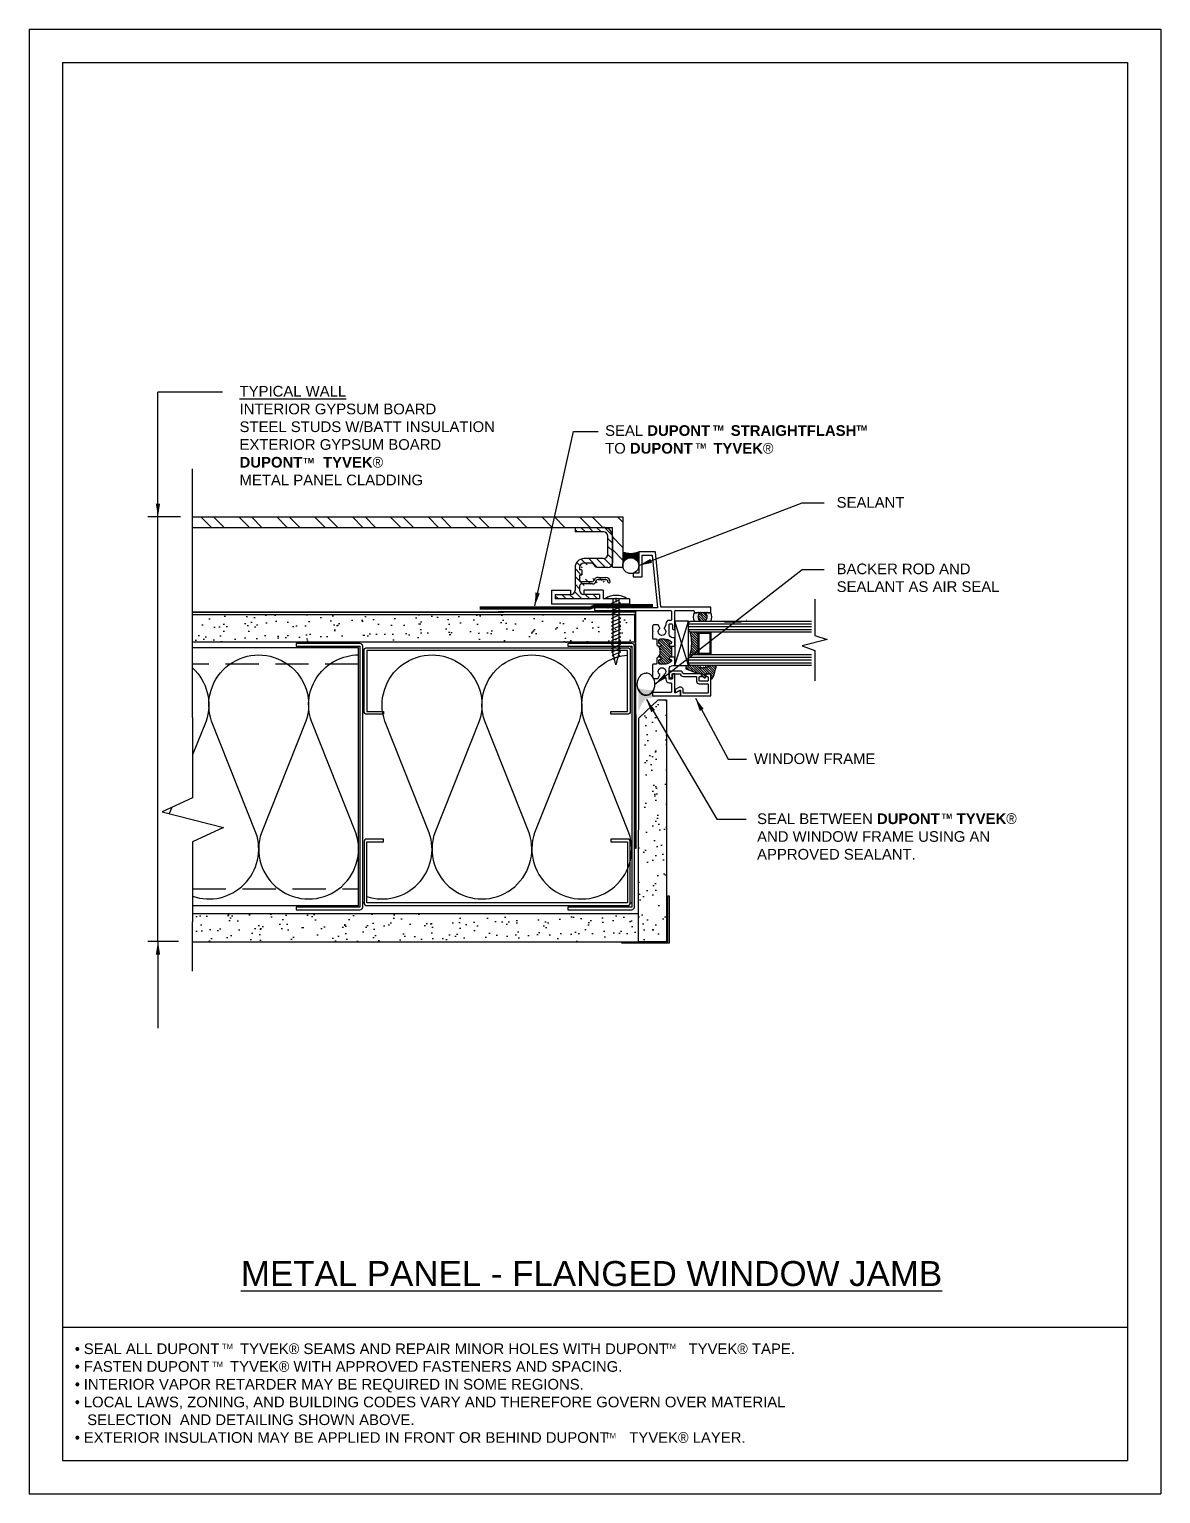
# Model space of a CAD drawing. Extents: x -129 to 26, y 0 to 100.
# Drawn here: x 0 to 25.5, y 0 to 33 of the extents above; entities that cross this region are included whole.
import ezdxf

# ---------------------------------------------------------------- set-up
doc = ezdxf.new("R2010")
doc.units = 0
doc.header["$LTSCALE"] = 1.5
doc.header["$MEASUREMENT"] = 0
doc.linetypes.add('CENTER', pattern=[2, 1.25, -0.25, 0.25, -0.25])
doc.linetypes.add('DASHED', pattern=[0.75, 0.5, -0.25])
doc.layers.get('0').update_dxf_attribs({"linetype": 'CONTINUOUS'})
doc.layers.get('DEFPOINTS').update_dxf_attribs({"linetype": 'CONTINUOUS'})
for name, color, linetype in [('8X11-TTB$0$B', 7, 'CONTINUOUS'), ('A-ANNO-TXT0', 252, 'CONTINUOUS'), ('A-BACKER_ROD', 252, 'CONTINUOUS'), ('A-GYP_BOARD', 252, 'CONTINUOUS'), ('A-METAL_STUD', 252, 'CONTINUOUS'), ('A-SEALANT', 252, 'CONTINUOUS'), ('A-WINDOW_FRAME', 252, 'CONTINUOUS'), ('CLADDING', 252, 'CONTINUOUS'), ('DUPONT_FLASHING', 251, 'CENTER'), ('HATCH', 252, 'CONTINUOUS'), ('INSULATION', 40, 'CONTINUOUS'), ('STRUCTURE', 252, 'CONTINUOUS'), ('TEXT', 7, 'CONTINUOUS'), ('TYVEK', 160, 'DASHED'), ('WINDOW', 252, 'CONTINUOUS')]:
    doc.layers.add(name, color=color, linetype=linetype)
doc.styles.add('DETAILS', font='sanss___.ttf', dxfattribs={"height": 1})
doc.dimstyles.new('TYVEKDETAILS', dxfattribs={"dimscale": 6, "dimtxt": 1.5, "dimasz": 0.1, "dimexe": 0.75, "dimexo": 0.75, "dimgap": 0.75, "dimtad": 0, "dimtih": 1, "dimtoh": 1, "dimdec": 4, "dimzin": 0, "dimtxsty": 'DETAILS', "dimcen": 0.0625, "dimazin": 3, "dimtfac": 1, "dimtdec": 4, "dimtofl": 0, "dimtmove": 0, "dimatfit": 3, "dimtolj": 1, "dimtzin": 0})
pattern_1 = [(315, (9.5477, 31.346103), (0.02762136, 0.02762136), [])]

# ---------------------------------------------------------------- blocks, each defined once
blk = doc.blocks.new('*X0')
at = {"color": 0}
for p, q in [((0.140625, 0.34375), (0.140625, 0.34375)), ((0.15625, 0.375), (0.15625, 0.375)), ((0.171875, 0.34375), (0.171875, 0.34375)), ((0.1875, 0.375), (0.1875, 0.375)), ((0.203125, 0.34375), (0.203125, 0.34375)), ((0.21875, 0.375), (0.21875, 0.375)), ((0.234375, 0.34375), (0.234375, 0.34375)), ((0.25, 0.375), (0.25, 0.375)), ((0.265625, 0.34375), (0.265625, 0.34375)), ((0.28125, 0.375), (0.28125, 0.375)), ((0.296875, 0.34375), (0.296875, 0.34375)), ((0.3125, 0.375), (0.3125, 0.375)), ((0.140625, 0.28125), (0.140625, 0.28125)), ((0.140625, 0.09375), (0.140625, 0.09375)), ((0.140625, 0.03125), (0.140625, 0.03125)), ((0.15625, 0.3125), (0.15625, 0.3125)), ((0.15625, 0.0625), (0.15625, 0.0625)), ((0.15625, 0), (0.15625, 0)), ((0.171875, 0.03125), (0.171875, 0.03125)), ((0.1875, 0.3125), (0.1875, 0.3125)), ((0.1875, 0.0625), (0.1875, 0.0625)), ((0.1875, 0), (0.1875, 0)), ((0.203125, 0.03125), (0.203125, 0.03125)), ((0.21875, 0.3125), (0.21875, 0.3125)), ((0.21875, 0.0625), (0.21875, 0.0625)), ((0.21875, 0), (0.21875, 0)), ((0.234375, 0.03125), (0.234375, 0.03125)), ((0.25, 0.3125), (0.25, 0.3125)), ((0.25, 0.0625), (0.25, 0.0625)), ((0.25, 0), (0.25, 0)), ((0.265625, 0.03125), (0.265625, 0.03125)), ((0.28125, 0.3125), (0.28125, 0.3125)), ((0.28125, 0.0625), (0.28125, 0.0625)), ((0.28125, 0), (0.28125, 0)), ((0.296875, 0.28125), (0.296875, 0.28125)), ((0.296875, 0.09375), (0.296875, 0.09375)), ((0.296875, 0.03125), (0.296875, 0.03125)), ((0.3125, 0.3125), (0.3125, 0.3125)), ((0.3125, 0.25), (0.3125, 0.25)), ((0.3125, 0.125), (0.3125, 0.125)), ((0.3125, 0.0625), (0.3125, 0.0625)), ((0.3125, 0), (0.3125, 0))]:
    blk.add_line(p, q, dxfattribs=at)

msp = doc.modelspace()

# ---------------------------------------------------------------- hatches: boundary and pattern name
at = {"layer": 'A-ANNO-TXT0', "linetype": 'CONTINUOUS'}
h = msp.add_hatch(dxfattribs=at)
h.set_pattern_fill('ANSI31', color=256, style=0)
h.set_pattern_definition([(135, (25.7361, 49.1314), (-0.08838835, -0.08838835), [])])
edge = h.paths.add_edge_path()
edge.add_line((11.852, 20.263), (12.201, 20.263))
edge.add_line((11.852, 20.263), (11.852, 20.163))
edge.add_line((12.852, 20.163), (11.852, 20.163))
edge.add_line((12.852, 20.263), (12.852, 20.163))
edge.add_line((12.852, 20.263), (12.501, 20.263))
edge.add_arc((12.501, 20.363), 0.1, 180, 270)
edge.add_line((12.401, 20.448), (12.401, 20.363))
edge.add_arc((12.451, 20.45), 0.05, 90, 180)
edge.add_line((12.696, 20.5), (12.451, 20.5))
edge.add_arc((13.066, 20.55), 0.025, 180, 360)
edge.add_line((12.819, 20.6), (12.991, 20.6))
edge.add_line((12.821, 20.65), (12.991, 20.65))
edge.add_arc((12.819, 20.55), 0.05, 90, 168.463)
edge.add_arc((12.696, 20.575), 0.075, 270, 348.463)
edge.add_line((12.68, 20.55), (12.451, 20.55))
edge.add_arc((12.68, 20.6), 0.05, 270, 340.5288)
edge.add_arc((12.821, 20.55), 0.1, 90, 160.5288)
edge.add_arc((12.991, 20.55), 0.05, 0, 90)
edge.add_arc((12.991, 20.55), 0.1, 0, 90)
edge.add_arc((12.451, 20.6), 0.05, 180, 270)
edge.add_line((12.401, 20.69), (12.401, 20.6))
edge.add_arc((12.441, 20.71), 0.01, 270, 360)
edge.add_line((12.451, 20.811), (12.451, 20.71))
edge.add_arc((12.411, 20.69), 0.01, 90, 180)
edge.add_line((12.441, 20.7), (12.411, 20.7))
edge.add_line((12.401, 20.871), (12.401, 20.831))
edge.add_arc((12.441, 20.811), 0.01, 0, 90)
edge.add_arc((12.411, 20.831), 0.01, 180, 270)
edge.add_line((12.441, 20.821), (12.411, 20.821))
edge.add_arc((12.501, 20.871), 0.1, 90, 180)
edge.add_line((12.68, 20.971), (12.501, 20.971))
edge.add_arc((12.68, 20.921), 0.05, 19.4712, 90)
edge.add_arc((12.821, 20.971), 0.1, 199.4712, 270)
edge.add_line((13.041, 20.871), (12.821, 20.871))
edge.add_arc((13.041, 20.971), 0.1, 270, 360)
edge.add_line((13.141, 21.576), (13.141, 20.971))
edge.add_arc((12.941, 21.576), 0.2, 0, 90)
edge.add_line((12.301, 21.776), (12.941, 21.776))
edge.add_line((12.301, 21.776), (12.301, 21.676))
edge.add_line((12.941, 21.676), (12.301, 21.676))
edge.add_arc((12.941, 21.576), 0.1, 0, 90)
edge.add_line((13.041, 21.171), (13.041, 21.576))
edge.add_arc((12.941, 21.171), 0.1, 270, 360)
edge.add_line((12.941, 21.071), (12.501, 21.071))
edge.add_arc((12.501, 20.871), 0.2, 90, 180)
edge.add_line((12.301, 20.871), (12.301, 20.448))
edge.add_line((12.301, 20.448), (12.301, 20.357))
edge.add_arc((12.201, 20.363), 0.1, 270, 360)
h = msp.add_hatch(dxfattribs=at)
h.set_pattern_fill('AR-SAND', color=256, scale=0.25, angle=90, style=0)
h.set_pattern_definition([(127.5, (25.62516, 49.18407), (-0.481706, -0.0157483), [0, -0.38, 0, -0.425, 0, -0.40625]), (97.5, (25.62516, 49.18407), (-0.7055365, 0.442444), [0, -0.205, 0, -0.3425, 0, -0.13125]), (57.5, (25.62516, 48.87657), (-0.0014148, 0.7785355), [0, -0.125, 0, -0.45, 0, -0.5875]), (47.5, (25.62516, 48.87657), (-0.219419, 0.751532), [0, -0.0625, 0, -0.295, 0, -0.3375])])
h.paths.add_polyline_path([(3.681, 13.065), (3.681, 12.89), (3.681, 12.44), (13.733, 12.44), (13.733, 13.065)])
h.paths.add_polyline_path([(3.681, 19.815), (3.681, 19.19), (13.64, 19.19), (13.64, 19.815)])
at = {"layer": 'A-SEALANT', "linetype": 'CONTINUOUS'}
msp.add_hatch(color=7, dxfattribs=at).paths.add_polyline_path([(13.736, 21.227, -0.188566), (13.378, 21.221), (13.378, 20.932, -0.94845), (13.735, 20.914, -0.001113), (13.735, 20.913), (13.736, 20.913)])
at = {"layer": 'A-SEALANT'}
h = msp.add_hatch(color=7, dxfattribs=at)
edge = h.paths.add_edge_path()
edge.add_line((13.884, 17.895), (13.938, 17.92))
edge.add_line((13.938, 17.92), (14.006, 17.934))
edge.add_line((14.006, 17.934), (14.06, 17.949))
edge.add_line((14.06, 17.949), (14.167, 17.977))
edge.add_line((14.167, 17.977), (14.053, 17.977))
edge.add_line((14.053, 17.977), (14.049, 17.977))
edge.add_line((14.049, 17.977), (14.049, 18.055))
edge.add_line((14.049, 18.055), (14.053, 18.055))
edge.add_line((14.053, 18.055), (14.053, 18.082))
edge.add_ellipse((13.901, 18.243), major_axis=(0, 0.251), ratio=0.790427, start_angle=116.6079, end_angle=230.2511, ccw=False)
edge.add_line((13.723, 18.131), (13.723, 17.6))
edge.add_line((13.723, 17.6), (13.737, 17.64))
edge.add_line((13.737, 17.64), (13.762, 17.701))
edge.add_line((13.762, 17.701), (13.787, 17.751))
edge.add_line((13.787, 17.751), (13.809, 17.805))
edge.add_line((13.809, 17.805), (13.848, 17.852))
edge.add_line((13.848, 17.852), (13.884, 17.895))
at = {"layer": 'CLADDING'}
h = msp.add_hatch(dxfattribs=at)
h.set_pattern_fill('ANSI32', color=256, scale=1.609091, angle=90, style=0)
h.set_pattern_definition([(135, (25.56613, 48.1028), (-0.426675, -0.426675), []), (135, (25.56613, 48.3872), (-0.426675, -0.426675), [])])
h.paths.add_polyline_path([(3.622, 21.776), (3.622, 22.013), (13.378, 22.013), (13.378, 20.88), (13.141, 20.88), (13.141, 21.776)])
at = {"layer": 'HATCH'}
h = msp.add_hatch(dxfattribs=at)
h.set_pattern_fill('AR-SAND,_O', color=256, scale=0.25, angle=90)
h.set_pattern_definition([(127.5, (4.67646, 3.76668), (-0.481706, -0.015748), [0, -0.38, 0, -0.425, 0, -0.40625]), (97.5, (4.67646, 3.7667), (-0.705537, 0.442444), [0, -0.205, 0, -0.3425, 0, -0.13125]), (57.5, (4.67646, 3.45918), (-0.001415, 0.778535), [0, -0.125, 0, -0.45, 0, -0.5875]), (47.5, (4.67646, 3.4592), (-0.21942, 0.751532), [0, -0.0625, 0, -0.295, 0, -0.3375])])
h.paths.add_polyline_path([(13.733, 12.44), (14.361, 12.44), (14.361, 17.893), (14.174, 17.893), (13.736, 17.477)])
at = {"layer": 'WINDOW'}
h = msp.add_hatch(dxfattribs=at)
h.set_pattern_fill('ANSI31', color=256, scale=0.3125, angle=-90, style=0)
h.set_pattern_definition(pattern_1)
h.paths.add_polyline_path([(15.123, 19.852, 0.599485), (15.123, 19.664), (15.224, 19.664, 0.599485), (15.224, 19.852)])
h = msp.add_hatch(dxfattribs=at)
h.set_pattern_fill('ANSI31', color=256, scale=0.3125, angle=-90, style=0)
h.set_pattern_definition(pattern_1)
h.paths.add_polyline_path([(14.306, 19.262), (14.221, 19.262, 0.414214), (14.19, 19.231), (14.19, 19.2), (14.19, 19.177, 0.413437), (14.215, 19.152, -0.413437), (14.24, 19.127, -0.414214), (14.215, 19.102), (14.178, 19.102, -0.02353), (14.173, 19.102, -0.382874), (14.173, 18.851, -0.02353), (14.178, 18.852), (14.215, 18.852, -0.414214), (14.24, 18.827, -0.413437), (14.215, 18.802, 0.413437), (14.19, 18.777), (14.19, 18.723, 0.414214), (14.221, 18.692), (14.306, 18.692, 0.177059), (14.467, 18.751, 0.22095), (14.471, 18.758), (14.471, 18.777, 0.414214), (14.446, 18.802, -0.414214), (14.421, 18.827, -0.414214), (14.446, 18.852), (14.471, 18.852), (14.471, 19.102), (14.446, 19.102, -0.414214), (14.421, 19.127, -0.414214), (14.446, 19.152, 0.414214), (14.471, 19.177), (14.471, 19.195, 0.22095), (14.467, 19.203, 0.177059)])
h = msp.add_hatch(dxfattribs=at)
h.set_pattern_fill('ANSI31', color=256, scale=0.3125, angle=-90, style=0)
h.set_pattern_definition(pattern_1)
h.paths.add_polyline_path([(14.892, 18.914, 0.153266), (14.892, 19.414), (15.095, 19.414, 0.414214), (15.075, 19.394), (15.075, 18.934, 0.414214), (15.095, 18.914)])
h = msp.add_hatch(dxfattribs=at)
h.set_pattern_fill('ANSI31', color=256, scale=0.3125, angle=-90, style=0)
h.set_pattern_definition(pattern_1)
edge = h.paths.add_edge_path()
edge.add_ellipse((15.228, 18.632), major_axis=(-0.139, -0.032), ratio=0.13155, start_angle=43.1555, end_angle=180.0222)
edge.add_arc((15.128, 18.613), 0.0158, 131.5153, 277.5342, ccw=False)
edge.add_arc((15.103, 18.641), 0.0227, 312.2539, 394.0602)
edge.add_arc((15.107, 18.649), 0.0156, 380.163, 440.3876)
edge.add_line((15.109, 18.664), (14.837, 18.664))
edge.add_line((14.837, 18.664), (14.83, 18.663))
edge.add_ellipse((14.831, 18.618), major_axis=(-0.0011, 0.0457), ratio=0.621164, start_angle=0, end_angle=153.2403)
edge.add_line((14.82, 18.577), (15.036, 18.5))
edge.add_ellipse((15.059, 18.509), major_axis=(-0.0468, 0.0085), ratio=0.312415, start_angle=62.5423, end_angle=105.8209)
edge.add_line((15.07, 18.493), (15.146, 18.476))
edge.add_arc((15.096, 18.438), 0.0627, 360.4556, 397.9177, ccw=False)
edge.add_arc((15.179, 18.441), 0.0202, 187.3692, 230.7733)
edge.add_line((15.166, 18.425), (15.228, 18.386))
edge.add_arc((15.228, 18.402), 0.0156, 270, 368.9186)
edge.add_line((15.244, 18.404), (15.232, 18.477))
edge.add_line((15.232, 18.477), (15.362, 18.477))
edge.add_line((15.362, 18.477), (15.362, 18.375))
edge.add_arc((15.378, 18.375), 0.0156, 180, 322.8134)
edge.add_ellipse((15.431, 18.515), major_axis=(-0.041, -0.149), ratio=0.091401, start_angle=0, end_angle=180)
edge.add_line((15.472, 18.664), (15.368, 18.664))

# ---------------------------------------------------------------- linework, layer by layer
at = {"layer": '8X11-TTB$0$B', "color": 7}
for p, q in [((0.75, 32.25), (0.75, 0.75)), ((0.75, 32.25), (24.75, 32.25)), ((24.75, 32.25), (24.75, 0.75)), ((0.75, 3.75), (24.75, 3.75)), ((0.75, 0.75), (24.75, 0.75))]:
    msp.add_line(p, q, dxfattribs=at)
at = {"layer": 'A-ANNO-TXT0', "linetype": 'CONTINUOUS'}
for p, q in [((12.301, 21.776, 0), (12.941, 21.776, 0)), ((11.771, 20.363, 0), (11.771, 20.045, 0)), ((11.852, 20.263, 0), (11.852, 20.163, 0)), ((12.201, 20.363, 0), (12.201, 20.263, 0)), ((12.501, 20.363, 0), (12.501, 20.263, 0)), ((12.852, 20.263, 0), (12.852, 20.163, 0)), ((12.933, 20.363, 0), (12.933, 20.163, 0)), ((13.527, 20.163, 0), (13.527, 20.045, 0))]:
    msp.add_line(p, q, dxfattribs=at)
at = {"layer": 'A-BACKER_ROD', "extrusion": (0, 0, -1)}
msp.add_ellipse((13.901, 18.243, 0), major_axis=(0, 0.251), ratio=0.790427, start_param=2.035192, end_param=6.283185, dxfattribs=at)
at = {"layer": 'A-BACKER_ROD'}
msp.add_ellipse((13.901, 18.243, 0), major_axis=(0, 0.251), ratio=0.790427, start_param=2.035192, end_param=6.283185, dxfattribs=at)
at = {"layer": 'A-GYP_BOARD', "linetype": 'CONTINUOUS'}
for p, q in [((3.681, 17.49, 0), (3.681, 23.094, 0)), ((3.681, 11.772, 0), (3.681, 12.89, 0))]:
    msp.add_line(p, q, dxfattribs=at)
at = {"layer": 'A-GYP_BOARD', "elevation": 0}
for points in [[(3.681, 19.815), (13.64, 19.815), (13.64, 19.19), (3.681, 19.19)], [(3.681, 19.815), (13.64, 19.815), (13.64, 19.19), (3.681, 19.19)], [(3.681, 12.44), (13.733, 12.44), (13.733, 13.065), (3.681, 13.065)]]:
    msp.add_lwpolyline(points, dxfattribs=at)
for points in [[(13.733, 12.44), (13.736, 17.477), (14.174, 17.893), (14.361, 17.893), (14.361, 12.44)], [(13.358, 12.44), (14.39, 12.44), (14.39, 13.471), (14.421, 13.471), (14.421, 12.409), (13.358, 12.409)]]:
    msp.add_lwpolyline(points, close=True, dxfattribs=at)
at = {"layer": 'A-METAL_STUD'}
for p, q in [((7.546, 19.003, 0), (7.515, 19.003, 0)), ((13.539, 19.086, 0), (13.571, 19.086, 0)), ((13.539, 19.086, 0), (13.571, 19.086, 0)), ((7.546, 13.315, 0), (7.515, 13.315, 0)), ((13.546, 13.315, 0), (13.577, 13.315, 0))]:
    msp.add_line(p, q, dxfattribs=at)
at = {"layer": 'A-METAL_STUD', "elevation": 0}
for points in [[(6.015, 19.096), (7.452, 19.096), (7.452, 13.221), (6.015, 13.221), (6.015, 13.159), (7.452, 13.159, 0.414214), (7.515, 13.221), (7.515, 19.096, 0.414214), (7.452, 19.159), (6.015, 19.159)], [(12.14, 19.096), (13.577, 19.096), (13.577, 13.221), (12.14, 13.221), (12.14, 13.159), (13.577, 13.159, 0.414214), (13.64, 13.221), (13.64, 19.096, 0.414214), (13.577, 19.159), (12.14, 19.159)], [(12.14, 19.096), (13.577, 19.096), (13.577, 13.221), (12.14, 13.221), (12.14, 13.159), (13.577, 13.159, 0.414214), (13.64, 13.221), (13.64, 19.096, 0.414214), (13.577, 19.159), (12.14, 19.159)], [(7.983, 17.628), (7.983, 17.565), (7.608, 17.565, -0.414214), (7.546, 17.628), (7.546, 19.003, -0.414214), (7.608, 19.065), (13.483, 19.065, -0.414214), (13.546, 19.003), (13.546, 17.628, -0.414214), (13.483, 17.565), (13.108, 17.565), (13.108, 17.628), (13.483, 17.628), (13.483, 19.003), (7.608, 19.003), (7.608, 17.628)], [(7.983, 14.69), (7.983, 14.753), (7.608, 14.753, 0.414214), (7.546, 14.69), (7.546, 13.315, 0.414214), (7.608, 13.253), (13.483, 13.253, 0.414214), (13.546, 13.315), (13.546, 14.69, 0.414214), (13.483, 14.753), (13.108, 14.753), (13.108, 14.69), (13.483, 14.69), (13.483, 13.315), (7.608, 13.315), (7.608, 14.69)]]:
    msp.add_lwpolyline(points, format="xyb", close=True, dxfattribs=at)
msp.add_lwpolyline([(3.681, 13.253), (7.421, 13.253), (7.421, 19.065), (3.681, 19.065)], dxfattribs=at)
at = {"layer": 'A-METAL_STUD', "linetype": 'DASHED', "elevation": 0}
msp.add_lwpolyline([(3.681, 13.628), (7.421, 13.628), (7.421, 18.69), (3.681, 18.69)], dxfattribs=at)
at = {"layer": 'A-SEALANT'}
for p, q in [((17.701, 20.156), (17.701, 19.336)), ((17.98, 19.252), (17.422, 19.105)), ((17.701, 19.336), (17.98, 19.252)), ((17.422, 19.105), (17.701, 19.004)), ((17.701, 19.004), (17.701, 18.316))]:
    msp.add_line(p, q, dxfattribs=at)
at = {"layer": 'A-SEALANT', "linetype": 'CONTINUOUS'}
msp.add_circle((13.556, 20.914), 0.179, dxfattribs=at)
at = {"layer": 'A-SEALANT', "color": 7, "linetype": 'CONTINUOUS'}
msp.add_arc((13.549, 21.682), 0.492, 249.6119, 292.3266, dxfattribs=at)
at = {"layer": 'A-WINDOW_FRAME'}
for p, q in [((15.667, 19.645), (16.042, 19.645)), ((16.163, 19.674), (16.156, 19.674))]:
    msp.add_line(p, q, dxfattribs=at)
at = {"layer": 'CLADDING'}
for p, q in [((3.681, 22.013, 0), (13.378, 22.013, 0)), ((13.378, 22.013, 0), (13.378, 20.88, 0)), ((3.681, 21.776, 0), (13.141, 21.776, 0)), ((12.301, 21.776, 0), (12.301, 21.676, 0)), ((12.941, 21.676, 0), (12.301, 21.676, 0)), ((13.041, 21.171, 0), (13.041, 21.576, 0)), ((13.141, 20.88, 0), (13.141, 21.776, 0)), ((13.141, 21.576, 0), (13.141, 20.971, 0)), ((12.301, 20.871, 0), (12.301, 20.448, 0)), ((12.401, 20.871, 0), (12.401, 20.831, 0)), ((12.441, 20.821, 0), (12.411, 20.821, 0)), ((12.451, 20.811, 0), (12.451, 20.71, 0)), ((12.941, 21.071, 0), (12.501, 21.071, 0)), ((12.68, 20.971, 0), (12.501, 20.971, 0)), ((13.041, 20.871, 0), (12.821, 20.871, 0)), ((13.141, 20.88, 0), (13.378, 20.88, 0)), ((12.401, 20.69, 0), (12.401, 20.6, 0)), ((12.441, 20.7, 0), (12.411, 20.7, 0)), ((12.68, 20.55, 0), (12.451, 20.55, 0)), ((12.696, 20.5, 0), (12.451, 20.5, 0)), ((12.771, 20.6, 0), (12.771, 20.6, 0)), ((12.819, 20.6, 0), (12.991, 20.6, 0)), ((12.821, 20.65, 0), (12.991, 20.65, 0)), ((11.771, 20.363, 0), (12.201, 20.363, 0)), ((11.852, 20.263, 0), (12.201, 20.263, 0)), ((12.301, 20.448, 0), (12.301, 20.357, 0)), ((12.401, 20.45, 0), (12.401, 20.448, 0)), ((12.401, 20.448, 0), (12.401, 20.363, 0)), ((12.933, 20.363, 0), (12.501, 20.363, 0)), ((12.852, 20.263, 0), (12.501, 20.263, 0)), ((13.527, 20.163, 0), (12.933, 20.163, 0)), ((13.226, 20.091, 0), (13.226, 20.191, 0)), ((13.527, 20.045, 0), (11.771, 20.045, 0))]:
    msp.add_line(p, q, dxfattribs=at)
for centre, radius, start, end in [((12.941, 21.576, 0), 0.2, 0, 90), ((12.941, 21.576, 0), 0.1, 0, 90), ((12.941, 21.171, 0), 0.1, 270, 0), ((12.501, 20.871, 0), 0.2, 90, 180), ((12.501, 20.871, 0), 0.1, 90, 180), ((12.411, 20.831, 0), 0.01, 180, 270), ((12.441, 20.811, 0), 0.01, 0, 90), ((12.68, 20.921, 0), 0.05, 19.4712, 90), ((12.821, 20.971, 0), 0.1, 199.4712, 270), ((13.041, 20.971, 0), 0.1, 270, 0), ((12.411, 20.69, 0), 0.01, 90, 180), ((12.451, 20.6, 0), 0.05, 180, 270), ((12.451, 20.45, 0), 0.05, 90, 180), ((12.441, 20.71, 0), 0.01, 270, 0), ((12.68, 20.6, 0), 0.05, 270, 340.5288), ((12.696, 20.575, 0), 0.075, 270, 348.463), ((12.821, 20.55, 0), 0.1, 90, 160.5288), ((12.819, 20.55, 0), 0.05, 90, 168.463), ((12.991, 20.55, 0), 0.1, 0, 90), ((12.991, 20.55, 0), 0.05, 0, 90), ((13.066, 20.55, 0), 0.025, 180, 0), ((12.201, 20.363, 0), 0.1, 270, 0), ((12.501, 20.363, 0), 0.1, 180, 270)]:
    msp.add_arc(centre, radius, start, end, dxfattribs=at)
at = {"layer": 'DEFPOINTS'}
for p, q in [((0, 33), (0, 0)), ((0, 33), (25.5, 33)), ((25.5, 33), (25.5, 0)), ((0, 0), (25.5, 0))]:
    msp.add_line(p, q, dxfattribs=at)
at = {"layer": 'DUPONT_FLASHING', "linetype": 'CONTINUOUS'}
for p, q in [((12.803, 20.006), (12.803, 20.006)), ((14.054, 20.009), (14.054, 20.009))]:
    msp.add_line(p, q, dxfattribs=at)
at = {"layer": 'DUPONT_FLASHING', "linetype": 'CONTINUOUS', "const_width": 0.075}
msp.add_lwpolyline([(14.054, 20.009), (12.758, 20.008), (12.637, 19.958), (10.148, 19.958)], dxfattribs=at)
at = {"layer": 'INSULATION', "elevation": 0}
for points in [[(3.681, 13.463, 0.62494), (5.109, 14.895), (4.108, 17.409, -1.40437), (6.234, 17.409), (5.233, 14.895, 1.40437), (7.359, 14.895), (6.358, 17.409, -0.51555), (7.421, 18.902)], [(7.608, 13.456, 0.618126), (9.015, 14.895), (8.014, 17.409, -1.40437), (10.14, 17.409), (9.139, 14.895, 1.40437), (11.265, 14.895), (10.264, 17.409, -1.40437), (12.39, 17.409), (11.389, 14.895, 1.40437), (13.515, 14.895), (12.514, 17.409, -0.489426), (13.483, 18.898)], [(3.681, 18.607, -0.298962), (3.984, 17.409), (3.681, 16.649)]]:
    msp.add_lwpolyline(points, format="xyb", dxfattribs=at)
msp.add_lwpolyline([(3.21, 15.467), (3.155, 15.327)], dxfattribs=at)
at = {"layer": 'STRUCTURE'}
for p, q in [((12.852, 20.163, 0), (11.852, 20.163, 0)), ((13.296, 20.135, 0), (13.121, 20.063, 0)), ((13.151, 20.163, 0), (13.151, 18.964, 0)), ((13.296, 18.964, 0), (13.296, 20.163, 0)), ((13.326, 20.063, 0), (13.121, 19.978, 0)), ((13.15, 20.043, 0), (13.121, 20.063, 0)), ((13.326, 19.978, 0), (13.121, 19.894, 0)), ((13.15, 19.959, 0), (13.121, 19.978, 0)), ((13.326, 19.894, 0), (13.121, 19.81, 0)), ((13.15, 19.874, 0), (13.121, 19.894, 0)), ((13.326, 19.81, 0), (13.121, 19.725, 0)), ((13.15, 19.79, 0), (13.121, 19.81, 0)), ((13.326, 20.063, 0), (13.296, 20.083, 0)), ((13.326, 19.978, 0), (13.296, 19.998, 0)), ((13.326, 19.894, 0), (13.296, 19.914, 0)), ((13.326, 19.81, 0), (13.296, 19.829, 0)), ((13.326, 19.725, 0), (13.121, 19.641, 0)), ((13.15, 19.706, 0), (13.121, 19.725, 0)), ((13.326, 19.641, 0), (13.121, 19.557, 0)), ((13.15, 19.621, 0), (13.121, 19.641, 0)), ((13.326, 19.557, 0), (13.121, 19.472, 0)), ((13.15, 19.537, 0), (13.121, 19.557, 0)), ((13.326, 19.472, 0), (13.121, 19.388, 0)), ((13.15, 19.452, 0), (13.121, 19.472, 0)), ((13.326, 19.725, 0), (13.296, 19.745, 0)), ((13.326, 19.641, 0), (13.296, 19.661, 0)), ((13.326, 19.557, 0), (13.296, 19.576, 0)), ((13.326, 19.472, 0), (13.296, 19.492, 0)), ((13.326, 19.388, 0), (13.121, 19.303, 0)), ((13.15, 19.368, 0), (13.121, 19.388, 0)), ((13.326, 19.303, 0), (13.121, 19.219, 0)), ((13.15, 19.284, 0), (13.121, 19.303, 0)), ((13.326, 19.219, 0), (13.121, 19.135, 0)), ((13.326, 19.388, 0), (13.296, 19.408, 0)), ((13.326, 19.303, 0), (13.296, 19.323, 0)), ((13.326, 19.219, 0), (13.296, 19.239, 0)), ((13.326, 19.135, 0), (13.296, 19.154, 0)), ((13.326, 19.135, 0), (13.121, 19.05, 0)), ((13.15, 19.115, 0), (13.121, 19.135, 0)), ((13.326, 19.05, 0), (13.121, 18.966, 0)), ((13.15, 19.031, 0), (13.121, 19.05, 0)), ((13.156, 18.942, 0), (13.121, 18.966, 0)), ((13.326, 18.966, 0), (13.137, 18.888, 0)), ((13.177, 18.861, 0), (13.137, 18.888, 0)), ((13.223, 18.682, 0), (13.151, 18.964, 0)), ((13.306, 18.873, 0), (13.157, 18.812, 0)), ((13.197, 18.785, 0), (13.157, 18.812, 0)), ((13.296, 18.964, 0), (13.223, 18.682, 0)), ((13.306, 18.873, 0), (13.276, 18.893, 0)), ((13.326, 19.05, 0), (13.296, 19.07, 0)), ((13.326, 18.966, 0), (13.296, 18.986, 0))]:
    msp.add_line(p, q, dxfattribs=at)
at = {"layer": 'STRUCTURE', "elevation": 0}
msp.add_lwpolyline([(3.681, 17.49), (3.681, 15.684), (2.996, 15.368), (4.38, 15.013), (3.681, 14.69), (3.681, 12.89)], dxfattribs=at)
at = {"layer": 'STRUCTURE'}
msp.add_arc((13.226, 19.801, 0), 0.443, 55.6322, 124.3678, dxfattribs=at)
at = {"layer": 'TEXT'}
for p, q in [((4.357, 24.822), (2.9, 24.822)), ((12.262, 23.939, 0), (12.822, 23.939, 0)), ((2.9, 12.447), (2.9, 23.094, 0)), ((3.408, 22.013), (2.674, 22.013)), ((3.363, 12.447), (2.674, 12.447))]:
    msp.add_line(p, q, dxfattribs=at)
at = {"layer": 'TYVEK', "const_width": 0.04, "elevation": 0}
msp.add_lwpolyline([(13.671, 14.532), (13.661, 19.872), (10.786, 19.872), (10.475, 19.866), (3.681, 19.866)], dxfattribs=at)
at = {"layer": 'WINDOW'}
for p, q in [((14.861, 19.602), (17.629, 19.602)), ((14.861, 19.539), (17.629, 19.539)), ((14.861, 19.477), (17.629, 19.477)), ((14.861, 18.852), (17.629, 18.852)), ((14.861, 18.789), (17.629, 18.789)), ((14.861, 18.727), (17.629, 18.727))]:
    msp.add_line(p, q, dxfattribs=at)
for points in [[(14.24, 19.127, 0.414214), (14.215, 19.152, -0.414214), (14.19, 19.177), (14.19, 19.231, -0.414214), (14.221, 19.262), (14.306, 19.262, -0.177059), (14.467, 19.203, -0.22095), (14.471, 19.195), (14.471, 19.177, -0.414214), (14.446, 19.152, 0.414214), (14.421, 19.127, 0.414214), (14.446, 19.102), (14.549, 19.102), (14.549, 19.28, 0.414214), (14.539, 19.29), (14.504, 19.29, -0.414214), (14.424, 19.37), (14.424, 19.592, -0.414214), (14.434, 19.602), (14.468, 19.602, -0.414214), (14.499, 19.571), (14.499, 19.492, 0.414214), (14.514, 19.477), (14.539, 19.477, 0.414214), (14.549, 19.487), (14.549, 19.889, -0.414214), (14.559, 19.899), (14.976, 19.899, -0.414214), (14.986, 19.889), (14.986, 19.862, 0.414214), (14.996, 19.852), (15.054, 19.852), (15.069, 19.867), (15.084, 19.852), (15.099, 19.867), (15.114, 19.852), (15.129, 19.867), (15.144, 19.852), (15.159, 19.867), (15.174, 19.852), (15.189, 19.867), (15.204, 19.852), (15.219, 19.867), (15.234, 19.852), (15.249, 19.867), (15.264, 19.852), (15.279, 19.867), (15.294, 19.852), (15.361, 19.852), (15.361, 19.977), (14.245, 19.977, -0.385314), (14.235, 19.986), (14.112, 21.218, 0.385314), (14.102, 21.227), (13.736, 21.227), (13.736, 20.743), (13.611, 20.743), (13.611, 20.665), (13.814, 20.665), (13.814, 21.149), (14.031, 21.149, -0.385314), (14.041, 21.14), (14.158, 19.972, -0.443716), (14.148, 19.961), (13.058, 19.961), (13.048, 19.951), (13.038, 19.961), (12.736, 19.961), (12.736, 19.899), (14.461, 19.899, -0.414214), (14.471, 19.889), (14.471, 19.69, -0.414214), (14.461, 19.68), (14.424, 19.68, 0.414214), (14.346, 19.602), (14.346, 19.577, -0.131652), (14.345, 19.572), (14.308, 19.508, 0.383968), (14.31, 19.495, -3.079589), (14.209, 19.495, 0.383968), (14.212, 19.508), (14.173, 19.577, 0.267949), (14.164, 19.582), (14.08, 19.582, 0.414214), (14.049, 19.551), (14.049, 19.441), (14.064, 19.426), (14.049, 19.411), (14.049, 19.272, 0.414214), (14.059, 19.262), (14.13, 19.262, -0.414214), (14.14, 19.252), (14.14, 19.152, 0.414214), (14.19, 19.102), (14.215, 19.102, 0.414214)], [(14.986, 19.852, 0.224876), (14.986, 19.664), (15.361, 19.664, 0.224876), (15.361, 19.852)], [(15.361, 19.394), (15.361, 18.934, -0.414214), (15.341, 18.914), (15.095, 18.914, -0.414214), (15.075, 18.934), (15.075, 19.394, -0.414214), (15.095, 19.414), (15.341, 19.414, -0.414214)], [(14.221, 18.692, -0.414214), (14.19, 18.723), (14.19, 18.777, -0.414214), (14.215, 18.802, 0.414214), (14.24, 18.827, 0.414214), (14.215, 18.852), (14.19, 18.852, 0.414214), (14.14, 18.802), (14.14, 18.702, -0.414214), (14.13, 18.692), (14.059, 18.692, 0.414214), (14.049, 18.682), (14.049, 18.543), (14.064, 18.528), (14.049, 18.513), (14.049, 18.403, 0.414214), (14.08, 18.372), (14.164, 18.372, 0.267949), (14.173, 18.377), (14.212, 18.445, 0.383968), (14.209, 18.458, -3.079589), (14.31, 18.458, 0.383968), (14.308, 18.445), (14.345, 18.381, -0.131652), (14.346, 18.376), (14.346, 18.352, 0.414214), (14.424, 18.274), (14.461, 18.274, -0.414214), (14.471, 18.264), (14.471, 18.065, -0.414214), (14.461, 18.055), (14.049, 18.055), (14.049, 17.977), (14.549, 17.977), (14.674, 17.977), (14.674, 18.092, 0.414214), (14.664, 18.102, 0.131652), (14.659, 18.1), (14.564, 18.045, -0.57735), (14.549, 18.054), (14.549, 18.467, 0.414214), (14.539, 18.477), (14.514, 18.477, 0.414214), (14.499, 18.462), (14.499, 18.383, -0.414214), (14.468, 18.352), (14.434, 18.352, -0.414214), (14.424, 18.362), (14.424, 18.584, -0.414214), (14.504, 18.664), (14.539, 18.664, 0.414214), (14.549, 18.674), (14.549, 18.852), (14.446, 18.852, 0.414214), (14.421, 18.827, 0.414214), (14.446, 18.802, -0.414214), (14.471, 18.777), (14.471, 18.758, -0.22095), (14.467, 18.751, -0.177059), (14.306, 18.692)], [(15.149, 18.467, 0.414214), (15.139, 18.477), (14.736, 18.477, 0.414214), (14.674, 18.539), (14.434, 18.539, 0.414214), (14.424, 18.529), (14.424, 18.41, 0.880809), (14.486, 18.41), (14.486, 18.467, -0.414214), (14.496, 18.477), (14.674, 18.477), (14.674, 18.477, 0.414214), (14.736, 18.415), (15.027, 18.415, -0.414214), (15.037, 18.405), (15.037, 18.312, 0.414214), (15.099, 18.25), (15.289, 18.25, -0.414214), (15.299, 18.24), (15.299, 18.049, -0.414214), (15.289, 18.039), (14.746, 18.039, -0.414214), (14.736, 18.049), (14.736, 18.117, 0.579), (14.643, 18.17), (14.559, 18.121, 0.266624), (14.554, 18.113), (14.554, 18.064, 0.579), (14.569, 18.055), (14.659, 18.108, -0.579), (14.674, 18.099), (14.674, 17.977), (15.361, 17.977), (15.361, 18.477), (15.259, 18.477, 0.414214), (15.249, 18.467), (15.249, 18.422, 0.414214), (15.259, 18.412), (15.289, 18.412, -0.414214), (15.299, 18.402), (15.299, 18.322, -0.414214), (15.289, 18.312), (15.139, 18.312), (15.109, 18.312, -0.414214), (15.099, 18.322), (15.099, 18.402, -0.414214), (15.109, 18.412), (15.139, 18.412, 0.414214), (15.149, 18.422)]]:
    msp.add_lwpolyline(points, format="xyb", close=True, dxfattribs=at)
for points in [[(14.861, 18.664), (14.549, 19.664)], [(14.549, 18.664), (14.861, 19.664)], [(17.629, 19.414), (14.892, 19.414), (14.861, 19.445), (14.861, 19.633), (14.892, 19.664), (17.629, 19.664)], [(14.471, 19.102), (14.471, 18.852)], [(17.629, 18.664), (14.892, 18.664), (14.861, 18.695), (14.861, 18.883), (14.892, 18.914), (17.629, 18.914)], [(14.82, 18.577), (15.036, 18.5)]]:
    msp.add_lwpolyline(points, dxfattribs=at)
for points in [[(14.549, 19.664), (14.549, 18.664), (14.861, 18.664), (14.861, 19.664)], [(15.341, 19.394), (15.341, 18.934), (15.095, 18.934), (15.095, 19.394)]]:
    msp.add_lwpolyline(points, close=True, dxfattribs=at)
for points in [[(14.173, 18.851, 0.382874), (14.173, 19.102, 0.382874)], [(15.118, 18.624, 0.375935), (15.121, 18.654, 0.269), (15.109, 18.664), (14.837, 18.664), (14.83, 18.663)], [(15.036, 18.5), (15.146, 18.476, -0.149872), (15.159, 18.442, 0.239449), (15.166, 18.425), (15.228, 18.386, 0.460576), (15.244, 18.404), (15.232, 18.477), (15.362, 18.477), (15.362, 18.375, 0.718661), (15.39, 18.366, 0.718661)], [(15.118, 18.624, 0.723342), (15.13, 18.597, 0.723342)]]:
    msp.add_lwpolyline(points, format="xyb", dxfattribs=at)
for centre, radius, start, end in [((15.174, 19.758), 0.106, 118.1159, 241.8841), ((15.174, 19.758), 0.106, 298.1159, 61.8841), ((14.096, 19.164), 0.835, 342.5726, 17.4274)]:
    msp.add_arc(centre, radius, start, end, dxfattribs=at)
at = {"layer": 'WINDOW', "extrusion": (0, 0, -1)}
for centre, major_axis, ratio, start_param, end_param in [((14.831, 18.618), (-0.0011, 0.0457), 0.621164, 3.608637, 6.283185), ((15.228, 18.632), (-0.139, -0.032), 0.13155, 3.141205, 5.52998), ((15.431, 18.515), (-0.041, -0.149), 0.091401, 3.141593, 6.283185)]:
    msp.add_ellipse(centre, major_axis=major_axis, ratio=ratio, start_param=start_param, end_param=end_param, dxfattribs=at)

# ---------------------------------------------------------------- block references
at = {"layer": 'WINDOW', "extrusion": (0, 0, -1), "zscale": -1, "rotation": 270}
msp.add_blockref('*X0', (-15.361, 19.977), dxfattribs=at)

# ---------------------------------------------------------------- texts
at = {"layer": 'TEXT', "attachment_point": 1, "style": 'DETAILS'}
for s, insert, char_height, width in [('{\\fArial|b0|i0|c0|p34;\\LTYPICAL WALL\\P}INTERIOR GYPSUM BOARD\\PSTEEL STUDS W/BATT INSULATION\\PEXTERIOR GYPSUM BOARD\\P{\\fSansSerif|b1|i0|c2|p2;DUPONT     TYVEK\\fSymbol|b0|i0|c2|p18;â }\\PMETAL PANEL CLADDING', (4.739, 24.964), 0.24, 8.65986), ('SEAL{\\fSansSerif|b1|i0|c2|p2; DUPONT     STRAIGHTFLASH\\P}TO{\\fSansSerif|b1|i0|c2|p2; DUPONT     TYVEK\\fSymbol|b0|i0|c2|p18;â}', (12.978, 24.078, 0), 0.24, 8.65986), ('SEALANT', (18.196, 22.459), 0.24, 4.34945), ('BACKER ROD AND SEALANT AS AIR SEAL', (18.196, 20.961), 0.24, 4.34945), ('WINDOW FRAME', (16.333, 16.683, 0), 0.24, 8.65986), ('SEAL BETWEEN{\\fSansSerif|b1|i0|c2|p2; DUPONT                     }AND WINDOW FRAME USING AN APPROVED SEALANT.', (16.403, 15.33, 0), 0.24, 6.55797), ('{\\fSansSerif|b1|i0|c2|p2; TYVEK\\fSymbol|b0|i0|c2|p18;â }', (20.808, 15.334), 0.24, 8.65986), ('{\\LMETAL PANEL - FLANGED WINDOW JAMB}', (4.771, 5.243), 0.5625, 17.56118), ('{\\fSymbol|b0|i0|c2|p18;· }SEAL ALL DUPONT     TYVEK{\\fSymbol|b0|i0|c2|p18;â} SEAMS AND REPAIR MINOR HOLES WITH DUPONT     TYVEK{\\fSymbol|b0|i0|c2|p18;â} TAPE.\\P{\\fSymbol|b0|i0|c2|p18;· }FASTEN DUPONT     TYVEK{\\fSymbol|b0|i0|c2|p18;â} WITH APPROVED FASTENERS AND SPACING.\\P{\\fSymbol|b0|i0|c2|p18;· }INTERIOR VAPOR RETARDER MAY BE REQUIRED IN SOME REGIONS.\\P{\\fSymbol|b0|i0|c2|p18;· }LOCAL LAWS, ZONING, AND BUILDING CODES VARY AND THEREFORE GOVERN OVER MATERIAL \\P   SELECTION  AND DETAILING SHOWN ABOVE.\\P{\\fSymbol|b0|i0|c2|p18;· }EXTERIOR INSULATION MAY BE APPLIED IN FRONT OR BEHIND DUPONT     TYVEK{\\fSymbol|b0|i0|c2|p18;â} LAYER.', (1.027, 3.387), 0.24, 17.84687), ('TM', (4.345, 3.378), 0.12, 8.31), ('TM', (14.335, 3.383), 0.12, 8.31), ('TM', (4.124, 2.977), 0.12, 8.31), ('TM', (12.983, 1.365), 0.12, 8.31)]:
    msp.add_mtext(s, dxfattribs=dict(at, insert=insert, char_height=char_height, width=width))
at = {"layer": 'TEXT', "char_height": 0.12, "attachment_point": 4, "style": 'DETAILS'}
for insert in [(15.411, 24.013, 0), (18.641, 24.013, 0), (15.017, 23.612, 0), (6.176, 23.281), (20.561, 15.266, 0)]:
    msp.add_mtext('{\\fSansSerif|b1|i0|c2|p2;TM}', dxfattribs=dict(at, insert=insert))

# ---------------------------------------------------------------- leaders
at = {"layer": 'TEXT'}
for points in [[(2.9, 22.013), (2.9, 24.822)], [(11.392, 20.005, 0), (12.262, 23.939, 0)], [(13.735, 20.914, 0), (17.42, 22.326, 0), (17.916, 22.326, 0)], [(14.098, 18.243, 0), (17.42, 20.828, 0), (17.916, 20.828, 0)], [(13.908, 17.895, 0), (15.498, 15.2, 0), (16.156, 15.199, 0)], [(15.013, 17.928, 0), (15.748, 16.554, 0), (16.162, 16.554, 0)], [(2.9, 12.447), (2.9, 10.491)]]:
    msp.add_leader(points, dimstyle='TYVEKDETAILS', override={"dimscale": 3, "dimfxl": 3}, dxfattribs=at)

doc.saveas('drawing.dxf')
